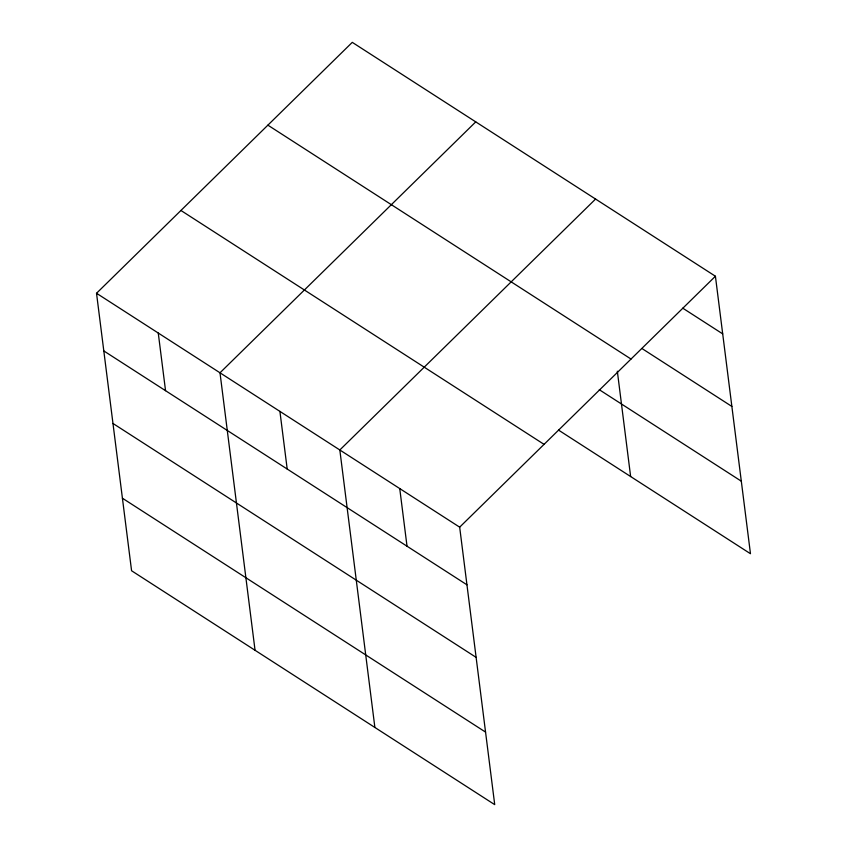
<?xml version="1.0" encoding="UTF-8"?>
<svg xmlns="http://www.w3.org/2000/svg" width="847" height="847" viewBox="0 0 847 847"><rect width="100%" height="100%" fill="white"/><g stroke="black" fill="none" stroke-linecap="round" stroke-linejoin="round"><path stroke-width="1.27" d="M96.526 293.274L459.667 527.162L494.722 804.65L131.581 570.762L96.526 293.274L352.278 42.35L715.419 276.238L750.474 553.726L558.512 430.085M475.749 121.873L219.998 372.796L255.053 650.284M595.579 199.056L339.827 449.979L374.882 727.467M459.667 527.162L715.419 276.238M682.756 308.16L722.703 333.887M641.994 348.541L731.861 406.433M267.885 125.155L631.015 359.043M599.284 389.705L741.305 481.181M180.93 210.469L544.06 444.357M103.81 350.923L466.951 584.811M112.979 423.468L476.109 657.357M122.413 498.216L485.553 732.104M617.336 371.208L630.634 476.543M399.742 488.571L407.026 546.22M279.912 411.388L287.197 469.037M158.262 333.04L165.546 390.689"/></g></svg>
